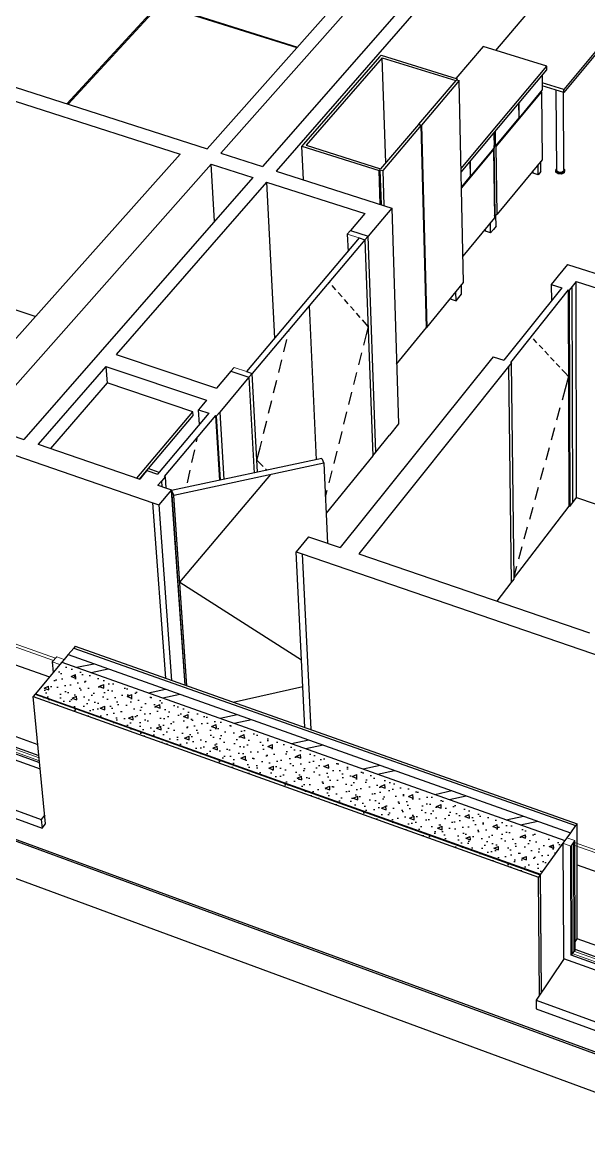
# Model space of a CAD drawing. Header units: millimetres. Extents: x 14050 to 24936, y -11631 to -4577.
# Drawn here: x 18800 to 19801, y -7966 to -5975 of the extents above; entities that cross this region are included whole.
import ezdxf

# ---------------------------------------------------------------- set-up
doc = ezdxf.new("R2010")
doc.units = ezdxf.units.MM
doc.header["$MEASUREMENT"] = 0
for name, color, linetype in [('NewA-Ee_25_10-M_WallsExternal', 7, 'Continuous'), ('NewA-Ee_25_10-M_WallsInternal', 7, 'Continuous'), ('NewA-Ee_40_20-M_GeneralFFAndEInternalFixed', 7, 'Continuous'), ('NewA-Ee_40_20-M_GeneralFFAndEInternalMovable', 7, 'Continuous')]:
    doc.layers.add(name, color=color, linetype=linetype)

# ---------------------------------------------------------------- blocks, each defined once
blk = doc.blocks.new('Section Elem_10_1', base_point=(19801.1, -7873.2))
at = {"layer": 'NewA-Ee_25_10-M_WallsExternal', "linetype": 'Continuous'}
h = blk.add_hatch(dxfattribs=at)
h.set_pattern_fill('Plaster_0001', color=256, style=0, pattern_type=2)
h.set_pattern_definition([(340.5015, (19801.115, -7873.172), (12.62942, 16.23175), [0, -14.59003]), (340.5015, (19814.306, -7867.49), (12.62942, 16.23175), [0, -14.59003])])
h.paths.add_polyline_path([(18892.9, -7078.5), (18890.4, -7081.6), (19777.9, -7395.9), (19780.3, -7392.6)])
h = blk.add_hatch(dxfattribs=at)
h.set_pattern_fill('Structural_Concrete_0001', color=256, style=0, pattern_type=2)
h.set_pattern_definition([(340.377, (19801.115, -7873.17), (45.9544, 59.0625), [8.7955, -43.9775]), (340.377, (19848.946, -7852.5), (45.9544, 59.0625), [8.7955, -43.9775]), (23.371, (19801.115, -7873.17), (-51.585, 56.1153), [8.6844, -43.422]), (23.371, (19850.82, -7890.894), (-51.585, 56.1153), [8.6844, -43.422]), (92.799, (19809.4, -7876.13), (97.539, 2.947), [6.4064, -32.032]), (92.799, (19859.11, -7893.85), (97.5394, 2.947), [6.4064, -32.032]), (340.3771, (19805.537, -7867.488), (8.84393, 11.36658), [0, -17.591, 0, -26.3865]), (12.1234, (19813.821, -7870.442), (-5.46271, 12.21466), [0, -13.78488, 0, -22.9748])])
h.paths.add_polyline_path([(18822.9, -7162.6), (19715.6, -7481.9), (19758.8, -7422.3), (18869.7, -7106.4)])
h = blk.add_hatch(dxfattribs=at)
h.set_pattern_fill('Insulation_0001', color=256, style=0, pattern_type=2)
h.set_pattern_definition([(12.092, (19801.115, -7873.17), (-29.6596, 65.713), []), (12.092, (19795.18, -7860.03), (-29.6596, 65.713), [])])
h.paths.add_polyline_path([(18869.7, -7106.4), (19758.8, -7422.3), (19768.9, -7408.4), (18880.6, -7093.3)])
h = blk.add_hatch(dxfattribs=at)
h.set_pattern_fill('Render_0001', color=256, style=0, pattern_type=2)
h.set_pattern_definition([(12.1516, (19827.066, -7839.819), (-7.15446, 16.12925), [0, -16.14132, 0, -24.21197]), (78.1504, (19875.5, -7857.155), (-24.47544, 2.19743), [0, -8.37817, 0, -14.4714])])
h.paths.add_polyline_path([(18819, -7167.2), (19712, -7486.9), (19714.9, -7482.9), (18822.1, -7163.4)])
for p, q in [((21822.6, -8534.9), (16137.6, -6447.3)), ((21821.2, -8537.8), (16138.7, -6450.6)), ((18890.4, -7081.6), (19777.9, -7395.9)), ((18892.9, -7078.5), (19780.3, -7392.6)), ((18869.7, -7106.4), (19758.8, -7422.3)), ((18880.6, -7093.3), (19768.9, -7408.4)), ((18822.1, -7163.4), (18819, -7167.2)), ((18840.6, -7392.7), (18819, -7167.2)), ((18819, -7167.2), (19712, -7486.9)), ((18822.1, -7163.4), (19714.9, -7482.9)), ((18823, -7163.8), (18822.9, -7162.6)), ((18822.9, -7162.6), (19715.6, -7481.9)), ((19714.9, -7482.9), (19712, -7486.9)), ((19714.9, -7482.9), (19716.7, -7692.1)), ((19717.4, -7691.1), (19715.6, -7481.9)), ((19713.8, -7696.4), (19712, -7486.9))]:
    blk.add_line(p, q, dxfattribs=at)
at = {"layer": 'NewA-Ee_25_10-M_WallsExternal', "linetype": 'Continuous', "flags": 128}
for points in [[(18892.9, -7078.5), (18890.4, -7081.6), (18880.6, -7093.3), (18873.6, -7101.7), (18869.7, -7106.4)], [(18869.7, -7106.4), (18865.8, -7111), (18822.9, -7162.6)], [(19780.3, -7392.6), (19777.9, -7395.9), (19768.9, -7408.4), (19762.4, -7417.3), (19758.8, -7422.3)], [(19758.8, -7422.3), (19755.2, -7427.2), (19715.6, -7481.9)]]:
    blk.add_lwpolyline(points, dxfattribs=at)
blk = doc.blocks.new('Section Elem_36_1', base_point=(19801.1, -7873.2))
at = {"layer": 'NewA-Ee_25_10-M_WallsInternal', "linetype": 'Continuous'}
for p, q in [((18195.6, -6537.6), (19030.6, -6824.5)), ((18726, -6686.3), (18802.1, -6712.4)), ((18827.5, -6721.1), (19007.1, -6782.6)), ((19039.3, -6793.6), (19052.8, -6798.2)), ((19316.2, -6888.4), (19361.4, -6903.9)), ((19294.5, -6915.2), (20397.6, -7294.2)), ((19394.5, -6915.2), (19802.3, -7054.9)), ((18705.3, -7082), (18847.7, -7132.8)), ((19780.4, -7465.2), (19949.7, -7525.6))]:
    blk.add_line(p, q, dxfattribs=at)
blk = doc.blocks.new('Section Elem_40_1', base_point=(19801.1, -7873.2))
at = {"layer": 'NewA-Ee_25_10-M_WallsInternal', "linetype": 'Continuous'}
for p, q in [((19763.2, -6402.6), (19747, -6422.8)), ((19763.2, -6402.6), (20187.4, -6538.7)), ((19747, -6422.8), (19747, -6422.9)), ((19778.8, -6433), (20171.9, -6559.5)), ((20171.9, -6559.6), (20171.9, -6559.5)), ((19779.5, -6815.4), (19940.7, -6869.4))]:
    blk.add_line(p, q, dxfattribs=at)
blk = doc.blocks.new('Section Elem_41_1', base_point=(19801.1, -7873.2))
at = {"layer": 'NewA-Ee_25_10-M_WallsInternal', "linetype": 'Continuous'}
for p, q in [((18701.5, -6061.8), (18683.7, -6080.6)), ((18701.5, -6061.8), (19126.2, -6198.1)), ((18683.7, -6080.7), (18683.7, -6080.6)), ((18713.3, -6090.2), (19078.5, -6207.7)), ((19150.5, -6205.9), (19224, -6229.5)), ((19133.4, -6225.3), (19206.9, -6249)), ((19224, -6229.6), (19224, -6229.5)), ((19206.9, -6249), (19206.9, -6249.1)), ((19248.5, -6237.4), (19452.7, -6302.9)), ((19231.5, -6256.9), (19245.6, -6533.4)), ((19231.5, -6256.9), (19404.9, -6312.7)), ((19452.7, -6302.9), (19436.1, -6322.7)), ((19452.7, -6302.9), (19464.7, -6684.8)), ((18822.4, -6495.1), (18749.7, -6470.8)), ((19464.7, -6684.8), (19448.6, -6704.7)), ((19448.5, -6704.7), (19448.6, -6704.7))]:
    blk.add_line(p, q, dxfattribs=at)
blk = doc.blocks.new('Section Elem_54_1', base_point=(19801.1, -7873.2))
at = {"layer": 'NewA-Ee_25_10-M_WallsInternal', "linetype": 'Continuous'}
for p, q in [((19404.9, -6312.7), (19379.6, -6342.6)), ((19436.1, -6322.7), (19410.8, -6352.7)), ((19379.6, -6342.6), (19410.8, -6352.7)), ((19168.5, -6591.9), (19143.1, -6621.9)), ((19200.3, -6602.5), (19148.6, -6663.9)), ((19168.5, -6591.9), (19200.3, -6602.5)), ((19125.2, -6643.1), (19116.7, -6653.1)), ((19424.3, -6734.8), (19448.6, -6704.7)), ((19013.9, -6774.5), (19007.1, -6782.6)), ((19007.1, -6782.7), (19007.1, -6782.6)), ((19046.1, -6785.5), (19039.3, -6793.6)), ((19039.3, -6793.6), (19039.3, -6793.7))]:
    blk.add_line(p, q, dxfattribs=at)
blk = doc.blocks.new('Section Elem_55_1', base_point=(19801.1, -7873.2))
at = {"layer": 'NewA-Ee_25_10-M_WallsInternal', "linetype": 'Continuous'}
for p, q in [((19747, -6422.8), (19739.9, -6431.6)), ((19778.8, -6433), (19771.8, -6441.9)), ((19779.6, -6815.4), (19778.8, -6433)), ((19626.7, -6572.8), (19361.4, -6903.9)), ((19659, -6583.4), (19394.5, -6915.2)), ((19772.8, -6824.3), (19779.6, -6815.4)), ((19639, -6998.9), (19664, -6966.3))]:
    blk.add_line(p, q, dxfattribs=at)
blk = doc.blocks.new('Section Elem_66_1', base_point=(19801.1, -7873.2))
at = {"layer": 'NewA-Ee_25_10-M_WallsInternal', "linetype": 'Continuous'}
for p, q in [((19734.3, -5645.4), (19224, -6229.5)), ((19757.7, -5652.3), (19248.5, -6237.4)), ((19734.3, -5645.4), (19757.7, -5652.3)), ((19757.7, -5652.3), (19758.3, -5818.6)), ((19758.3, -5827.1), (19758.4, -5849.4)), ((19758.5, -5874.2), (19758.6, -5905.1)), ((19206.9, -6249), (18802.1, -6712.4)), ((19231.5, -6256.9), (18965.6, -6562.4)), ((18947.4, -6583.3), (18827.5, -6721.1)), ((18827.5, -6721.1), (18827.5, -6721.2))]:
    blk.add_line(p, q, dxfattribs=at)
blk = doc.blocks.new('Section Elem_67_1', base_point=(19801.1, -7873.2))
at = {"layer": 'NewA-Ee_25_10-M_WallsInternal', "linetype": 'Continuous'}
for p, q in [((19640.9, -5617.8), (19126.2, -6198.1)), ((19664.2, -5624.6), (19150.5, -6205.9)), ((19640.9, -5617.8), (19664.2, -5624.6)), ((19664.2, -5624.6), (19665.4, -5724.2)), ((19126.2, -6198.1), (19126.2, -6198.2))]:
    blk.add_line(p, q, dxfattribs=at)
blk = doc.blocks.new('Section Elem_71_1', base_point=(19801.1, -7873.2))
at = {"layer": 'NewA-Ee_25_10-M_WallsInternal', "linetype": 'Continuous'}
for p, q in [((19078.5, -6207.7), (18669.3, -6666.9)), ((19133.4, -6225.3), (18726, -6686.3)), ((19139.4, -6326.3), (19133.4, -6225.3)), ((18726, -6686.3), (18726, -6686.4))]:
    blk.add_line(p, q, dxfattribs=at)
blk = doc.blocks.new('Section Elem_74_1', base_point=(19801.1, -7873.2))
at = {"layer": 'NewA-Ee_25_10-M_WallsInternal', "linetype": 'Continuous'}
for p, q in [((18965.6, -6562.4), (19143.1, -6621.9)), ((18947.4, -6583.3), (18949.7, -6612.6)), ((18947.4, -6583.3), (19125.2, -6643.1))]:
    blk.add_line(p, q, dxfattribs=at)
blk = doc.blocks.new('Section Elem_93_1', base_point=(19801.1, -7873.2))
at = {"layer": 'NewA-Ee_25_10-M_WallsInternal', "linetype": 'Continuous'}
for p, q in [((19753.3, -6444.1), (19650.9, -6572.3)), ((19764.8, -6447.8), (19662.5, -6576.1)), ((19739.9, -6431.6), (19734.7, -6438.1)), ((19734.7, -6438.1), (19734.9, -6467.2)), ((19734.7, -6438.1), (19753.3, -6444.1)), ((19764.8, -6447.8), (19766.1, -6830.3)), ((19764.8, -6447.8), (19766.6, -6448.4)), ((19771.8, -6441.9), (19766.6, -6448.4)), ((19766.6, -6448.4), (19767.8, -6830.9)), ((19772.8, -6824.3), (19771.8, -6441.9)), ((19699.1, -6530.4), (19699.1, -6530.3)), ((19709.4, -6541.4), (19703.1, -6534.6)), ((19719.6, -6552.3), (19713.3, -6545.6)), ((19632.1, -6566.1), (19626.7, -6572.8)), ((19632.1, -6566.1), (19650.9, -6572.3)), ((19729.7, -6563.1), (19723.5, -6556.4)), ((19739.8, -6573.8), (19733.6, -6567.2)), ((19664.3, -6576.7), (19659, -6583.4)), ((19659, -6583.4), (19664, -6966.3)), ((19662.5, -6576.1), (19664.3, -6576.7)), ((19669.1, -6959.6), (19664.3, -6576.7)), ((19749.8, -6584.5), (19743.6, -6577.9)), ((19759.3, -6594.7), (19753.6, -6588.6)), ((19765.3, -6601.1), (19759.3, -6594.7)), ((19765.3, -6601.1), (19759.4, -6622.9)), ((19759.4, -6622.9), (19753.8, -6643.2)), ((19750.1, -6656.8), (19744.2, -6678.5)), ((19740.5, -6692.1), (19734.5, -6713.8)), ((19730.8, -6727.3), (19724.9, -6749)), ((19721.2, -6762.5), (19715.3, -6784.1)), ((19711.6, -6797.6), (19705.7, -6819.2)), ((19767.8, -6830.9), (19772.8, -6824.3)), ((19772.7, -6824.3), (19772.8, -6824.3)), ((19766.1, -6830.3), (19669.1, -6956.8)), ((19702, -6832.7), (19696.1, -6854.3)), ((19767.8, -6830.9), (19766.1, -6830.3)), ((19692.4, -6867.7), (19686.5, -6889.2)), ((19682.8, -6902.7), (19677, -6924.1)), ((19673.3, -6937.6), (19669.1, -6953)), ((19664, -6966.3), (19669.1, -6959.6))]:
    blk.add_line(p, q, dxfattribs=at)
blk = doc.blocks.new('Section Elem_101_1', base_point=(19801.1, -7873.2))
at = {"layer": 'NewA-Ee_25_10-M_WallsInternal', "linetype": 'Continuous'}
for p, q in [((19329, -6746.4), (19063.6, -6803.1)), ((19329, -6746.4), (19332.7, -6754.7)), ((19332.7, -6754.7), (19067.2, -6811.5)), ((19332.7, -6754.7), (19338.9, -6896.2)), ((19077.8, -6965.3), (19239.1, -6774.8)), ((19063.1, -6801.8), (19041, -6828.1)), ((19052.8, -6798.2), (19063.1, -6801.8)), ((19063.1, -6801.8), (19087.1, -7147.3)), ((19087.5, -7147.4), (19063.6, -6803.1)), ((19063.6, -6803.1), (19067.2, -6811.5)), ((19053.2, -7135.2), (19030.6, -6824.5)), ((19030.6, -6824.5), (19041, -6828.1)), ((19041, -6828.1), (19063.3, -7138.8)), ((19090.5, -7148.5), (19067.2, -6811.5)), ((19305.7, -6884.8), (19284, -6911.6)), ((19305.7, -6884.8), (19316.2, -6888.4)), ((19299.3, -7222.4), (19284, -6911.6)), ((19284, -6911.6), (19294.5, -6915.2)), ((19294.5, -6915.2), (19309.5, -7226)), ((19077.8, -6965.3), (19293.4, -7102.3)), ((19172.1, -7177.4), (19295.7, -7149.9))]:
    blk.add_line(p, q, dxfattribs=at)
blk = doc.blocks.new('Section Elem_108_1', base_point=(19801.1, -7873.2))
at = {"layer": 'NewA-Ee_25_10-M_WallsInternal', "linetype": 'Continuous'}
for p, q in [((19129.5, -6666.2), (19038.6, -6773.9)), ((19116.7, -6653.1), (19110.9, -6659.9)), ((19112.6, -6686.3), (19110.9, -6659.9)), ((19110.9, -6659.9), (19129.5, -6666.2)), ((19116.7, -6653.2), (19116.7, -6653.1)), ((19148.6, -6663.9), (19142.9, -6670.7)), ((19148.6, -6663.9), (19155.8, -6783.4)), ((19141.1, -6670.1), (19050.2, -6777.9)), ((19141.1, -6670.1), (19148.1, -6785)), ((19141.1, -6670.1), (19142.9, -6670.7)), ((19149.8, -6784.7), (19142.9, -6670.7)), ((19097.5, -6704.1), (19097.5, -6704.1)), ((19107.3, -6716.6), (19109.1, -6708)), ((19099.5, -6753), (19104.3, -6730.6)), ((19019.8, -6767.5), (19013.9, -6774.5)), ((19019.8, -6767.5), (19038.6, -6773.9)), ((19091.6, -6789.4), (19096.5, -6767)), ((19013.9, -6774.6), (19013.9, -6774.5)), ((19038.6, -6774), (19038.6, -6773.9)), ((19052, -6778.5), (19046.1, -6785.5)), ((19046.9, -6796.2), (19046.1, -6785.5)), ((19050.2, -6777.9), (19052, -6778.5)), ((19052, -6778.5), (19053.4, -6798.4)), ((19069.4, -6892.8), (19069.8, -6891.2)), ((19073.1, -6945.8), (19073.6, -6946.4))]:
    blk.add_line(p, q, dxfattribs=at)
blk = doc.blocks.new('Section Elem_115_1', base_point=(19801.1, -7873.2))
at = {"layer": 'NewA-Ee_25_10-M_WallsInternal', "color": 24, "linetype": 'Continuous', "lineweight": 13}
for p, q in [((19379.6, -6342.6), (19374.2, -6349)), ((19374.2, -6349), (19395.4, -6355.9)), ((19410.8, -6352.7), (19405.4, -6359.1)), ((19174.2, -6585.2), (19168.5, -6591.9)), ((19174.2, -6585.2), (19195.8, -6592.4)), ((19206, -6595.8), (19200.3, -6602.5))]:
    blk.add_line(p, q, dxfattribs=at)
at = {"layer": 'NewA-Ee_25_10-M_WallsInternal', "linetype": 'Continuous'}
for p, q in [((19374.2, -6349), (19375.4, -6379.6)), ((19395.4, -6356), (19395.4, -6355.9)), ((19395.4, -6355.9), (19405.4, -6359.1)), ((19405.4, -6359.1), (19419.1, -6741.2)), ((19424.3, -6734.8), (19410.8, -6352.7)), ((19343.1, -6435.4), (19342.1, -6434.3)), ((19354, -6447.8), (19347.3, -6440.2)), ((19364.9, -6460.1), (19358.2, -6452.5)), ((19375.6, -6472.3), (19369, -6464.8)), ((19306.9, -6476), (19319.2, -6748.5)), ((19386.3, -6484.4), (19379.7, -6476.9)), ((19396.9, -6496.4), (19390.4, -6489)), ((19404.5, -6504.9), (19401, -6501)), ((19410.9, -6512.3), (19404.5, -6504.9)), ((19261.3, -6514.8), (19261.3, -6514.7)), ((19270.6, -6521.5), (19271.5, -6518.1)), ((19410.9, -6512.3), (19405.5, -6533.9)), ((19261.7, -6557.7), (19267.2, -6535.4)), ((19405.5, -6533.9), (19402.6, -6545.5)), ((19399.2, -6558.9), (19393.8, -6580.5)), ((19252.8, -6593.8), (19258.3, -6571.6)), ((19195.8, -6592.5), (19195.8, -6592.4)), ((19195.8, -6592.4), (19206, -6595.8)), ((19200.3, -6602.5), (19209.7, -6771.9)), ((19215.6, -6770.6), (19206, -6595.8)), ((19243.9, -6629.8), (19249.4, -6607.7)), ((19390.5, -6594), (19385.1, -6615.5)), ((19381.7, -6628.9), (19376.3, -6650.4)), ((19235, -6665.8), (19240.5, -6643.7)), ((19373, -6663.8), (19367.6, -6685.3)), ((19226.2, -6701.7), (19231.6, -6679.6)), ((19364.2, -6698.7), (19358.9, -6720.1)), ((19214.4, -6749.4), (19219.9, -6727.3)), ((19219.9, -6727.3), (19222.8, -6715.5)), ((19214.4, -6749.4), (19221.4, -6756.4)), ((19419.1, -6741.2), (19336.6, -6843.2)), ((19355.5, -6733.4), (19350.2, -6754.8)), ((19419.1, -6741.2), (19419, -6741.2)), ((19419.1, -6741.2), (19424.3, -6734.8)), ((19221.4, -6756.4), (19225.2, -6760.1)), ((19229.5, -6764.4), (19232.2, -6767.1)), ((19346.9, -6768.1), (19341.5, -6789.4)), ((19338.2, -6802.8), (19335.3, -6814.1))]:
    blk.add_line(p, q, dxfattribs=at)
at = {"layer": 'NewA-Ee_25_10-M_WallsInternal', "linetype": 'Continuous', "flags": 128}
for points in [[(19395.4, -6355.9), (19296.8, -6472.7), (19195.8, -6592.4)], [(19405.4, -6359.1), (19306.9, -6476), (19206, -6595.8)]]:
    blk.add_lwpolyline(points, dxfattribs=at)
blk = doc.blocks.new('Section Elem_122_1', base_point=(19801.1, -7873.2))
at = {"layer": 'NewA-Ee_25_10-M_WallsExternal', "linetype": 'Continuous'}
for p, q in [((19780.7, -7596.3), (19780.3, -7392.6)), ((19776.9, -7615.1), (19776.5, -7422.3)), ((19755.2, -7427.2), (19756.1, -7620)), ((19769.9, -7625), (19769.3, -7432.2)), ((19951.9, -7497.1), (19951.5, -7523.1)), ((19776.9, -7601.6), (19780.7, -7596.3)), ((19922.7, -7647.5), (19780.7, -7596.3)), ((19756.1, -7620), (19756.2, -7630.8)), ((19776.9, -7615.1), (19769.9, -7625)), ((19922.3, -7680.1), (19769.9, -7625)), ((19922.5, -7667.7), (19776.9, -7615.1)), ((19757.5, -7631.3), (19708.2, -7704.8)), ((19756.2, -7630.8), (19922.2, -7691)), ((19708.2, -7704.8), (19708.3, -7720)), ((19708.2, -7704.8), (19915.6, -7780.6)), ((19708.3, -7720), (19915.4, -7795.8)), ((19915.6, -7780.6), (19915.4, -7795.8)), ((19921.2, -7772), (19915.6, -7780.6)), ((19915.4, -7795.8), (19921, -7787.6))]:
    blk.add_line(p, q, dxfattribs=at)
at = {"layer": 'NewA-Ee_25_10-M_WallsExternal', "color": 24, "linetype": 'Continuous', "lineweight": 13}
for p, q in [((19762.4, -7417.3), (19776.5, -7422.3)), ((19776.5, -7422.3), (19769.3, -7432.2)), ((19956.8, -7490.1), (19774.3, -7425.3)), ((19755.2, -7427.2), (19769.3, -7432.2)), ((19771.4, -7429.2), (19954, -7494.1)), ((19958.9, -7487.1), (19951.9, -7497.1)), ((19951.9, -7497.1), (19966.1, -7502.2)), ((19958.9, -7487.1), (19973.1, -7492.2))]:
    blk.add_line(p, q, dxfattribs=at)
at = {"layer": 'NewA-Ee_25_10-M_WallsExternal', "color": 44, "linetype": 'Continuous', "lineweight": 13}
for p, q in [((19774.3, -7425.3), (19774.8, -7618.1)), ((19771.4, -7429.2), (19772, -7622)), ((19772, -7622), (19922.3, -7676.4)), ((19774.8, -7618.1), (19922.4, -7671.4))]:
    blk.add_line(p, q, dxfattribs=at)
blk = doc.blocks.new('Section Elem_123_1', base_point=(19801.1, -7873.2))
at = {"layer": 'NewA-Ee_25_10-M_WallsExternal', "linetype": 'Continuous'}
for p, q in [((18697.6, -7009.4), (18719.2, -7213.3)), ((18670.1, -7041.5), (18691.1, -7234.5)), ((18703.9, -7239.1), (18683.2, -7046.1)), ((18711.6, -7230), (18691, -7036.9)), ((18852.6, -7106.3), (18854.3, -7124.9)), ((18873.6, -7101.8), (18873.6, -7101.7)), ((18865.8, -7111.1), (18865.8, -7111)), ((18719.2, -7213.3), (18710.9, -7223.1)), ((18719.2, -7213.3), (18827.1, -7252.2)), ((18694.1, -7246), (18640.3, -7314.6)), ((18691.1, -7234.5), (18692.3, -7245.3)), ((18692.3, -7245.3), (18831.3, -7295.7)), ((18692.3, -7245.3), (18692.3, -7245.3)), ((18711.6, -7230), (18703.9, -7239.1)), ((18830.3, -7284.9), (18703.9, -7239.1)), ((18829.1, -7272.4), (18711.6, -7230)), ((18640.3, -7314.6), (18642, -7329.8)), ((18640.3, -7314.6), (18833, -7385)), ((18642, -7329.8), (18834.4, -7400.2)), ((18839.1, -7377), (18833, -7385)), ((18833, -7385), (18834.4, -7400.2)), ((18834.4, -7400.2), (18840.6, -7392.7))]:
    blk.add_line(p, q, dxfattribs=at)
at = {"layer": 'NewA-Ee_25_10-M_WallsExternal', "color": 24, "linetype": 'Continuous', "lineweight": 13}
for p, q in [((18670.1, -7041.5), (18683.2, -7046.1)), ((18678, -7032.3), (18691, -7036.9)), ((18691, -7036.9), (18683.2, -7046.1)), ((18685.5, -7043.4), (18854.9, -7103.5)), ((18858, -7099.8), (18688.7, -7039.7)), ((18860.3, -7097), (18852.6, -7106.3)), ((18852.6, -7106.3), (18865.8, -7111)), ((18860.3, -7097), (18873.6, -7101.7))]:
    blk.add_line(p, q, dxfattribs=at)
at = {"layer": 'NewA-Ee_25_10-M_WallsExternal', "color": 44, "linetype": 'Continuous', "lineweight": 13}
for p, q in [((18685.5, -7043.4), (18706.2, -7236.4)), ((18688.7, -7039.7), (18709.3, -7232.7)), ((18854.9, -7103.6), (18854.9, -7103.5)), ((18858, -7099.9), (18858, -7099.8)), ((18706.2, -7236.4), (18829.9, -7281.1)), ((18709.3, -7232.7), (18829.4, -7276.1))]:
    blk.add_line(p, q, dxfattribs=at)
blk = doc.blocks.new('Section Elem_156_1', base_point=(19801.1, -7873.2))
at = {"layer": 'NewA-Ee_25_10-M_WallsExternal', "linetype": 'Continuous'}
blk.add_line((21791.6, -8599.7), (16682.7, -6711.5), dxfattribs=at)
blk = doc.blocks.new('Section Elem_218_1', base_point=(19801.1, -7873.2))
at = {"layer": 'NewA-Ee_40_20-M_GeneralFFAndEInternalMovable', "linetype": 'Continuous'}
for p, q in [((18878.3, -6118.6), (19038.8, -5944.3)), ((18880.4, -6119.3), (19042.5, -5943.3)), ((19038.8, -5944.3), (19040.9, -5943)), ((19038.8, -5944.3), (19040, -5943.4)), ((19040, -5943.4), (19041.6, -5942.4)), ((19040.9, -5943), (19042.5, -5943.3)), ((19041.6, -5942.4), (19042.3, -5942.2)), ((19042.3, -5942.2), (19043, -5942.2)), ((19042.5, -5943.3), (19042.8, -5943.1)), ((19042.8, -5943), (19042.8, -5943.1)), ((19042.8, -5943.1), (19043.2, -5943.1)), ((19043, -5942.2), (19044, -5942.3)), ((19043.3, -5943.1), (19043.2, -5943.1)), ((19043.2, -5943.1), (19285.1, -6018.9)), ((19043.3, -5943.1), (19044.2, -5942.4)), ((19044, -5942.3), (19044.2, -5942.4)), ((19044.2, -5942.4), (19285.9, -6018.1))]:
    blk.add_line(p, q, dxfattribs=at)
blk = doc.blocks.new('Section Elem_229_1', base_point=(19801.1, -7873.2))
at = {"layer": 'NewA-Ee_40_20-M_GeneralFFAndEInternalMovable', "linetype": 'Continuous'}
for p, q in [((19636.5, -6023.9), (19741.6, -5900)), ((19741.6, -5900), (19762.4, -5906.3)), ((19765.1, -5907.1), (19779.8, -5911.6)), ((19795.1, -5916.2), (19881.7, -5942.6)), ((19881.7, -5942.6), (19756.8, -6093.3)), ((19881.6, -5947.9), (19756.8, -6098.6)), ((19881.6, -5947.9), (19881.7, -5942.6)), ((19866.4, -6034.7), (19866.8, -5965.8)), ((19854.1, -6049.6), (19854.4, -5980.8)), ((19756.8, -6093.3), (19718.6, -6081.4)), ((19756.8, -6098.6), (19718.7, -6086.8)), ((19744.4, -6237.4), (19743.6, -6094.5)), ((19756.7, -6234.9), (19756.2, -6098.4)), ((19756.8, -6098.6), (19756.8, -6093.3)), ((19743.1, -6237.6), (19743.6, -6233.9)), ((19747, -6240.5), (19743.1, -6237.6)), ((19743.1, -6239.7), (19743.1, -6237.6)), ((19747, -6242.5), (19743.1, -6239.7)), ((19743.6, -6233.9), (19744.3, -6233.5)), ((19747.6, -6239.7), (19744.4, -6237.4)), ((19753, -6240.7), (19747, -6240.5)), ((19753, -6242.8), (19747, -6242.5)), ((19752.6, -6240), (19747.6, -6239.7)), ((19756.4, -6237.9), (19752.6, -6240)), ((19757.5, -6238.3), (19753, -6240.7)), ((19757.5, -6240.4), (19753, -6242.8)), ((19756.7, -6234.9), (19756.4, -6237.9)), ((19756.7, -6233.7), (19758, -6234.6)), ((19758, -6234.6), (19757.5, -6238.3)), ((19758, -6236.7), (19757.5, -6240.4)), ((19758, -6236.7), (19758, -6234.6))]:
    blk.add_line(p, q, dxfattribs=at)
blk = doc.blocks.new('Section Elem_232_1', base_point=(19801.1, -7873.2))
at = {"layer": 'NewA-Ee_40_20-M_GeneralFFAndEInternalMovable', "linetype": 'Continuous'}
for p, q in [((19433.8, -6032.4), (19568.5, -6074.5)), ((19436, -6036.9), (19301.6, -6191.7)), ((19442, -6223.1), (19436, -6036.9)), ((19436, -6036.9), (19565.9, -6077.5)), ((19565.9, -6077.5), (19500.3, -6154.7)), ((19572.2, -6077.4), (19505.2, -6156.2)), ((19565.9, -6077.6), (19565.9, -6077.5)), ((19568.5, -6074.5), (19567.3, -6075.9)), ((19567.3, -6075.9), (19572.2, -6077.4)), ((19568.5, -6076.3), (19568.5, -6074.5)), ((19579.4, -6435), (19572.2, -6077.4)), ((19500, -6155), (19433.1, -6233.6)), ((19504.9, -6156.5), (19436.8, -6236.7)), ((19500, -6155), (19504.9, -6156.5)), ((19500.3, -6154.7), (19500.3, -6155)), ((19500.3, -6154.7), (19505.2, -6156.2)), ((19514.3, -6514.5), (19504.9, -6156.5)), ((19505.2, -6156.2), (19514.6, -6514.2)), ((19301.6, -6191.8), (19301.6, -6191.7)), ((19301.6, -6191.7), (19433.1, -6233.6)), ((19296.7, -6252.9), (19294, -6193.2)), ((19294, -6193.2), (19430.4, -6236.7)), ((19431.8, -6235.1), (19430.4, -6236.7)), ((19432.4, -6296.4), (19430.4, -6236.7)), ((19431.8, -6235.1), (19433.9, -6296.9)), ((19431.8, -6235.1), (19436.8, -6236.7)), ((19433.1, -6233.7), (19433.1, -6233.6)), ((19436.8, -6236.7), (19438.8, -6298.5)), ((19514.6, -6514.2), (19579.4, -6435)), ((19576.3, -6455.1), (19576, -6439.1)), ((19555.8, -6463.7), (19566.4, -6467.2)), ((19566.4, -6467.2), (19566, -6451.2)), ((19566.4, -6467.2), (19576.3, -6455.1)), ((19461.4, -6579.2), (19514.3, -6514.5)), ((19514.3, -6514.1), (19514.6, -6514.2))]:
    blk.add_line(p, q, dxfattribs=at)
at = {"layer": 'NewA-Ee_40_20-M_GeneralFFAndEInternalMovable', "linetype": 'Continuous', "flags": 128}
blk.add_lwpolyline([(19433.8, -6032.4), (19431.2, -6035.4), (19296.7, -6190.1), (19294, -6193.2)], dxfattribs=at)
blk = doc.blocks.new('Section Elem_233_1', base_point=(19801.1, -7873.2))
at = {"layer": 'NewA-Ee_40_20-M_GeneralFFAndEInternalMovable', "linetype": 'Continuous'}
for p, q in [((19614.5, -6017.1), (19566.3, -6073.8)), ((19726.8, -6051.9), (19614.5, -6017.1)), ((19641.5, -6154), (19726.8, -6051.9)), ((19726.9, -6058.3), (19726.8, -6051.9)), ((19641.5, -6160.5), (19726.9, -6058.3)), ((19718.5, -6068.3), (19718.7, -6093.9)), ((19637.6, -6193.9), (19717.5, -6097.9)), ((19718.7, -6093.9), (19677.9, -6143)), ((19717.5, -6097.9), (19717, -6095.9)), ((19717.5, -6097.9), (19718.4, -6217.7)), ((19677.3, -6117.6), (19677.6, -6143.3)), ((19677.9, -6143), (19677.6, -6117.3)), ((19677.6, -6143.3), (19636.3, -6192.8)), ((19677.6, -6142.9), (19677.9, -6143)), ((19636.3, -6192.8), (19635.9, -6167.2)), ((19633.5, -6192), (19636.3, -6192.8)), ((19633.9, -6192.5), (19633.5, -6192.4)), ((19633.9, -6192.5), (19634.2, -6192.2)), ((19635.8, -6316.7), (19633.9, -6192.5)), ((19633.9, -6192.5), (19637.6, -6193.9)), ((19639.3, -6313.9), (19637.6, -6193.9)), ((19718.4, -6217.7), (19639.3, -6313.9)), ((19711.7, -6244.1), (19711.6, -6226)), ((19716.5, -6238.4), (19716.3, -6220.2)), ((19702.5, -6241.2), (19702.4, -6237.1)), ((19711.7, -6244.1), (19702.5, -6241.2)), ((19716.5, -6238.4), (19711.7, -6244.1)), ((19634.2, -6316.2), (19635.8, -6316.7)), ((19634.6, -6317), (19634.2, -6317.5)), ((19634.6, -6317), (19634.6, -6316.3)), ((19635, -6316.5), (19634.6, -6317)), ((19639.3, -6313.9), (19635.8, -6316.7)), ((19637.3, -6334.8), (19637, -6315.7)), ((19637.3, -6334.8), (19632.5, -6340.8))]:
    blk.add_line(p, q, dxfattribs=at)
blk = doc.blocks.new('Section Elem_234_1', base_point=(19801.1, -7873.2))
at = {"layer": 'NewA-Ee_40_20-M_GeneralFFAndEInternalMovable', "linetype": 'Continuous'}
for p, q in [((19575.3, -6233.2), (19641.5, -6154)), ((19575.4, -6239.7), (19641.5, -6160.5)), ((19633.2, -6170.5), (19633.6, -6196.1)), ((19576, -6267.9), (19632.4, -6200.1)), ((19633.6, -6196.1), (19591.8, -6246.3)), ((19632.4, -6200.1), (19631.9, -6198.2)), ((19632.4, -6200.1), (19634.2, -6320.1)), ((19591.1, -6220.9), (19591.6, -6246.6)), ((19591.8, -6246.3), (19591.3, -6220.6)), ((19591.6, -6246.6), (19575.9, -6265.3)), ((19591.6, -6246.2), (19591.8, -6246.3)), ((19634.2, -6320.1), (19578.4, -6388)), ((19627.6, -6346.7), (19627.3, -6328.5)), ((19618.3, -6343.7), (19618.2, -6339.6)), ((19627.6, -6346.7), (19618.3, -6343.7)), ((19632.5, -6340.8), (19627.6, -6346.7))]:
    blk.add_line(p, q, dxfattribs=at)
blk = doc.blocks.new('Section Elem_253_1', base_point=(19801.1, -7873.2))
at = {"layer": 'NewA-Ee_40_20-M_GeneralFFAndEInternalFixed', "linetype": 'Continuous'}
for p, q in [((18949.7, -6612.5), (18849.1, -6728.5)), ((19101.3, -6663.6), (18949.7, -6612.5)), ((19002, -6780.8), (19101.3, -6663.6)), ((19101.8, -6670.3), (19101.3, -6663.6)), ((19006.8, -6782.5), (19101.8, -6670.3)), ((19041.4, -6770.7), (19022.3, -6764.1))]:
    blk.add_line(p, q, dxfattribs=at)

msp = doc.modelspace()

# ---------------------------------------------------------------- block references
at = {"layer": 'NewA-Ee_25_10-M_WallsExternal', "lineweight": 0}
for name in ['Section Elem_10_1', 'Section Elem_156_1', 'Section Elem_123_1', 'Section Elem_122_1']:
    msp.add_blockref(name, (19801.1, -7873.2), dxfattribs=at)
at = {"layer": 'NewA-Ee_25_10-M_WallsInternal', "lineweight": 0}
for name in ['Section Elem_67_1', 'Section Elem_66_1', 'Section Elem_36_1', 'Section Elem_41_1', 'Section Elem_71_1', 'Section Elem_54_1', 'Section Elem_115_1', 'Section Elem_40_1', 'Section Elem_55_1', 'Section Elem_93_1', 'Section Elem_74_1', 'Section Elem_108_1', 'Section Elem_101_1']:
    msp.add_blockref(name, (19801.1, -7873.2), dxfattribs=at)
at = {"layer": 'NewA-Ee_40_20-M_GeneralFFAndEInternalFixed', "lineweight": 0}
msp.add_blockref('Section Elem_253_1', (19801.1, -7873.2), dxfattribs=at)
at = {"layer": 'NewA-Ee_40_20-M_GeneralFFAndEInternalMovable', "lineweight": 0}
for name in ['Section Elem_229_1', 'Section Elem_218_1', 'Section Elem_232_1', 'Section Elem_233_1', 'Section Elem_234_1']:
    msp.add_blockref(name, (19801.1, -7873.2), dxfattribs=at)

doc.saveas('drawing.dxf')
